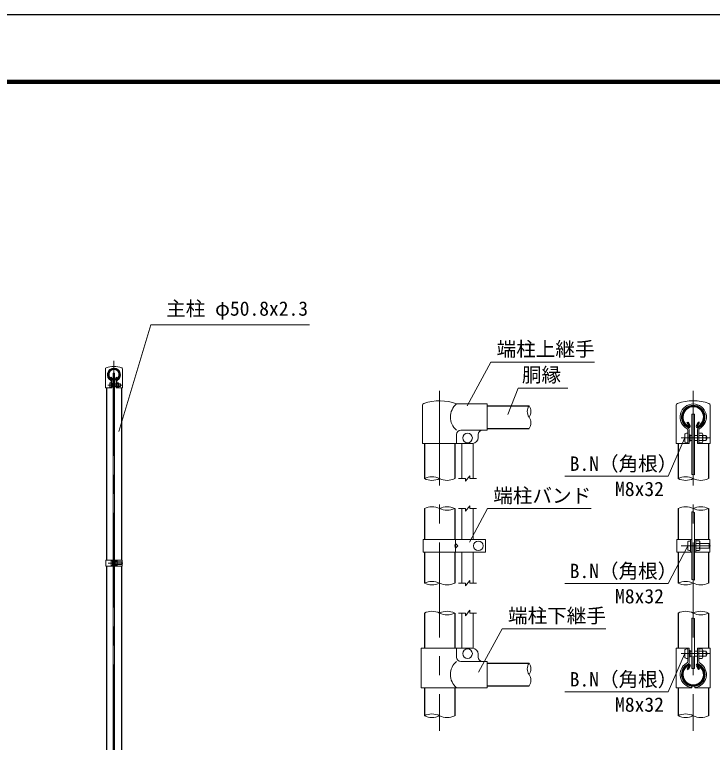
# Model space of a CAD drawing. Units: millimetres, scale not verified. Extents: x -4200 to 4200, y -2970 to 2970.
# Drawn here: x -376 to 1962, y 533 to 2970 of the extents above; entities that cross this region are included whole.
import ezdxf
from ezdxf.enums import TextEntityAlignment as Align

# ---------------------------------------------------------------- set-up
doc = ezdxf.new("R2010")
doc.units = ezdxf.units.MM
doc.header["$LTSCALE"] = 10
doc.linetypes.add('USER1', pattern=[50.8, 31.75, -6.35, 6.35, -6.35])
for name, color, linetype, lineweight in [('0-3_D-STR1', 1, 'Continuous', 25), ('0-4_D-STR-DIM', 7, 'Continuous', 13), ('0-8_D-BMK', 2, 'USER1', 13), ('0-9_D-STR3', 3, 'Continuous', 13), ('0-B_D-STR-TXT', 7, 'Continuous', 13), ('0-C_D-TTL', 7, 'Continuous', 25)]:
    doc.layers.add(name, color=color, linetype=linetype, lineweight=lineweight)
doc.styles.add('ＭＳ ゴシック', font='')
doc.styles.get('ＭＳ ゴシック').set_extended_font_data('MS Gothic')

msp = doc.modelspace()

# ---------------------------------------------------------------- linework, layer by layer
at = {"layer": '0-3_D-STR1'}
for p, q in [((-53.53, 1755.19), (-52.14, 1755.99)), ((-50.02, 1749.11), (-53.53, 1755.19)), ((-48.64, 1749.91), (-52.14, 1755.99)), ((-38.07, 1749.91), (-34.56, 1755.99)), ((-36.68, 1749.11), (-33.17, 1755.19)), ((-33.17, 1755.19), (-34.56, 1755.99)), ((-68.75, 1720.44), (-68.75, 1143.94)), ((-17.95, 1720.44), (-17.95, 1143.94)), ((1207.29, 1660.56), (1347.29, 1660.56)), ((1207.29, 1584.36), (1347.29, 1584.36)), ((1876.92, 1603.95), (1879.7, 1605.56)), ((1883.94, 1591.8), (1876.92, 1603.95)), ((1886.72, 1593.4), (1879.7, 1605.56)), ((1907.85, 1593.4), (1914.87, 1605.56)), ((1910.63, 1591.8), (1917.65, 1603.95)), ((1917.65, 1603.95), (1914.87, 1605.56)), ((996.49, 1534.56), (996.49, 1416.56)), ((1098.09, 1534.56), (1098.09, 1416.56)), ((1846.49, 1534.56), (1846.49, 1416.56)), ((1948.09, 1534.56), (1948.09, 1416.56)), ((996.49, 1316.56), (996.49, 1212.55)), ((1098.09, 1316.56), (1098.09, 1212.55)), ((1846.49, 1316.56), (1846.49, 1212.56)), ((1948.09, 1316.56), (1948.09, 1212.56)), ((996.49, 1170.55), (996.49, 1066.56)), ((1098.09, 1170.55), (1098.09, 1066.56)), ((1846.49, 1170.56), (1846.49, 1066.56)), ((1948.09, 1170.56), (1948.09, 1066.56)), ((-68.75, 1122.94), (-68.75, 493.94)), ((-17.95, 1122.94), (-17.95, 493.94)), ((996.49, 966.56), (996.49, 848.56)), ((1098.09, 966.56), (1098.09, 848.56)), ((1846.49, 966.56), (1846.49, 848.56)), ((1948.09, 966.56), (1948.09, 848.56)), ((1207.29, 798.66), (1347.29, 798.66)), ((1883.94, 791.32), (1876.92, 779.17)), ((1886.72, 789.72), (1879.7, 777.56)), ((1907.85, 789.72), (1914.87, 777.56)), ((1910.63, 791.32), (1917.65, 779.17)), ((1876.92, 779.17), (1879.7, 777.56)), ((1917.65, 779.17), (1914.87, 777.56)), ((996.49, 716.56), (996.49, 622.56)), ((1098.09, 716.56), (1098.09, 622.56)), ((1207.29, 722.46), (1347.29, 722.46)), ((1846.49, 716.56), (1846.49, 622.56)), ((1948.09, 716.56), (1948.09, 622.56))]:
    msp.add_line(p, q, dxfattribs=at)
for centre, radius, start, end in [((-43.35, 1764.44), 19.05, 294.32478, 245.67522), ((-43.35, 1764.44), 17.45, 294.32478, 245.67522), ((-50.37, 1748.91), 2, 245.67522, 30), ((-50.37, 1748.91), 0.401, 245.67522, 30), ((-36.33, 1748.91), 2, 150, 294.32478), ((-36.33, 1748.91), 0.401, 150, 294.32478), ((1897.29, 1622.46), 38.1, 294.32478, 245.67522), ((1897.29, 1622.46), 34.89, 294.32478, 245.67522), ((1883.24, 1591.4), 4.01, 245.67522, 30), ((1883.24, 1591.4), 0.802, 245.67522, 30), ((1911.33, 1591.4), 4.01, 150, 294.32478), ((1911.33, 1591.4), 0.802, 150, 294.32478), ((1897.29, 760.66), 38.1, 114.32478, 65.67522), ((1897.29, 760.66), 34.89, 114.32478, 65.67522), ((1883.24, 791.72), 4.01, 330, 114.32478), ((1883.24, 791.72), 0.802, 330, 114.32478), ((1911.33, 791.72), 4.01, 65.67522, 210), ((1911.33, 791.72), 0.802, 65.67522, 210)]:
    msp.add_arc(centre, radius, start, end, dxfattribs=at)
at = {"layer": '0-4_D-STR-DIM'}
for p, q in [((1111.29, 1416.56), (1133.79, 1416.56)), ((1133.79, 1407.56), (1148.79, 1425.56)), ((1133.79, 1407.56), (1133.79, 1416.56)), ((1148.79, 1416.56), (1148.79, 1425.56)), ((1148.79, 1416.56), (1171.29, 1416.56)), ((1111.29, 1316.56), (1133.79, 1316.56)), ((1133.79, 1307.56), (1148.79, 1325.56)), ((1133.79, 1307.56), (1133.79, 1316.56)), ((1148.79, 1316.56), (1148.79, 1325.56)), ((1148.79, 1316.56), (1171.29, 1316.56)), ((1133.79, 1057.56), (1148.79, 1075.56)), ((1148.79, 1066.56), (1148.79, 1075.56)), ((1111.29, 1066.56), (1133.79, 1066.56)), ((1133.79, 1057.56), (1133.79, 1066.56)), ((1148.79, 1066.56), (1171.29, 1066.56)), ((1133.79, 957.56), (1148.79, 975.56)), ((1148.79, 966.56), (1148.79, 975.56)), ((1111.29, 966.56), (1133.79, 966.56)), ((1133.79, 957.56), (1133.79, 966.56)), ((1148.79, 966.56), (1171.29, 966.56))]:
    msp.add_line(p, q, dxfattribs=at)
for centre, radius, start, end in [((1374.53, 1641.51), 33.24, 145.03504, 214.96496), ((1320.04, 1641.51), 33.24, 325.03504, 34.96496), ((1320.05, 1603.41), 33.24, 325.03422, 34.96578), ((1021.89, 1365.8), 56.76, 63.4184, 116.5816), ((1021.89, 1467.32), 56.76, 243.4184, 296.5816), ((1072.69, 1467.32), 56.76, 243.4184, 296.5816), ((1871.89, 1365.8), 56.76, 63.4184, 116.5816), ((1871.89, 1467.32), 56.76, 243.4184, 296.5816), ((1894.33, 1415.5), 15.36, 60.95271, 95.76063), ((1922.69, 1467.32), 56.76, 243.4184, 296.5816), ((1021.89, 1265.8), 56.76, 63.4184, 116.5816), ((1072.69, 1265.8), 56.76, 63.4184, 116.5816), ((1072.69, 1367.32), 56.76, 243.4184, 296.5816), ((1871.89, 1265.8), 56.76, 63.4184, 116.5816), ((1922.69, 1265.8), 56.76, 63.4184, 116.5816), ((1922.69, 1367.32), 56.76, 243.4184, 296.5816), ((1894.33, 1290.23), 15.36, 60.95271, 95.76063), ((1021.89, 1015.8), 56.76, 63.4184, 116.5816), ((1871.89, 1015.8), 56.76, 63.4184, 116.5816), ((1894.33, 1063.3), 15.36, 60.95271, 95.76063), ((1021.89, 1117.32), 56.76, 243.4184, 296.5816), ((1072.69, 1117.32), 56.76, 243.4184, 296.5816), ((1871.89, 1117.32), 56.76, 243.4184, 296.5816), ((1922.69, 1117.32), 56.76, 243.4184, 296.5816), ((1021.89, 915.8), 56.76, 63.4184, 116.5816), ((1072.69, 915.8), 56.76, 63.4184, 116.5816), ((1072.69, 1017.32), 56.76, 243.4184, 296.5816), ((1871.89, 915.8), 56.76, 63.4184, 116.5816), ((1922.69, 915.8), 56.76, 63.4184, 116.5816), ((1922.69, 1017.32), 56.76, 243.4184, 296.5816), ((1894.33, 934.57), 15.36, 60.95271, 95.76063), ((1374.53, 779.61), 33.24, 145.03504, 214.96496), ((1320.04, 779.61), 33.24, 325.03504, 34.96496), ((1320.05, 741.51), 33.24, 325.03422, 34.96578), ((1021.89, 571.8), 56.76, 63.4184, 116.5816), ((1021.89, 673.32), 56.76, 243.4184, 296.5816), ((1072.69, 673.32), 56.76, 243.4184, 296.5816), ((1871.89, 571.8), 56.76, 63.4184, 116.5816), ((1871.89, 673.32), 56.76, 243.4184, 296.5816), ((1922.69, 673.32), 56.76, 243.4184, 296.5816)]:
    msp.add_arc(centre, radius, start, end, dxfattribs=at)
at = {"layer": '0-8_D-BMK'}
for p, q in [((-43.35, 1810.5), (-43.35, -546.56)), ((-63.68, 1729.45), (-14.8, 1729.45)), ((1047.29, 1710.56), (1047.29, 572.56)), ((1897.29, 1710.56), (1897.29, 572.56)), ((1856.63, 1552.56), (1954.39, 1552.56)), ((1857.21, 1191.56), (1954.96, 1191.56)), ((-62.63, 1133.44), (-13.75, 1133.44)), ((1856.63, 830.56), (1954.39, 830.56))]:
    msp.add_line(p, q, dxfattribs=at)
at = {"layer": '0-9_D-STR3'}
for p, q in [((-14.8, 1784.13), (-14.8, 1720.44)), ((-45.6, 1769.44), (-41.1, 1769.44)), ((-45.6, 1769.44), (-45.6, -137.56)), ((-41.1, 1769.44), (-41.1, -137.56)), ((-57.45, 1722.95), (-57.45, 1735.95)), ((-52.65, 1743.27), (-52.65, 1720.44)), ((-50.35, 1743.27), (-50.35, 1720.44)), ((-48.65, 1734.77), (-50.35, 1734.77)), ((-48.65, 1724.13), (-48.65, 1734.77)), ((-48.65, 1733.45), (-45.6, 1733.45)), ((-41.1, 1733.45), (-36.35, 1733.45)), ((-36.35, 1743.27), (-36.35, 1720.44)), ((-34.05, 1743.27), (-34.05, 1720.44)), ((-28.55, 1737.55), (-34.05, 1737.55)), ((-28.55, 1733.5), (-34.05, 1733.5)), ((-27.55, 1723.53), (-27.55, 1735.49)), ((-27.55, 1733.45), (-21.65, 1733.45)), ((-21.65, 1725.45), (-21.65, 1733.45)), ((-48.65, 1724.13), (-50.35, 1724.13)), ((-48.65, 1725.45), (-45.6, 1725.45)), ((-41.1, 1725.45), (-36.35, 1725.45)), ((-36.35, 1720.44), (-14.8, 1720.44)), ((-28.55, 1725.4), (-34.05, 1725.4)), ((-28.55, 1721.35), (-34.05, 1721.35)), ((-27.55, 1725.45), (-21.65, 1725.45)), ((990.19, 1534.56), (990.19, 1661.94)), ((1207.29, 1666.56), (1104.39, 1666.56)), ((1207.29, 1666.56), (1207.29, 1578.56)), ((1954.39, 1661.95), (1954.39, 1534.56)), ((1954.39, 1661.94), (1954.39, 1534.56)), ((1892.79, 1632.56), (1901.79, 1632.56)), ((1892.79, 1632.56), (1892.79, 1430.78)), ((1901.79, 1632.56), (1901.79, 1428.93)), ((1104.39, 1534.56), (1104.39, 1564.56)), ((1207.29, 1578.56), (1118.39, 1578.56)), ((1177.29, 1564.56), (1177.29, 1554.56)), ((1869.09, 1565.56), (1869.09, 1539.56)), ((1878.69, 1580.21), (1878.69, 1534.56)), ((1883.29, 1580.21), (1883.29, 1534.56)), ((1886.69, 1563.2), (1883.29, 1563.2)), ((1886.69, 1563.2), (1886.69, 1541.92)), ((1886.69, 1560.56), (1892.79, 1560.56)), ((1901.79, 1560.56), (1911.29, 1560.56)), ((1911.29, 1580.21), (1911.29, 1534.56)), ((1915.89, 1580.21), (1915.89, 1534.56)), ((1926.89, 1568.76), (1915.89, 1568.76)), ((1926.89, 1560.66), (1915.89, 1560.66)), ((1928.89, 1564.39), (1928.89, 1540.48)), ((1928.89, 1560.56), (1940.69, 1560.56)), ((1940.69, 1560.56), (1940.69, 1544.56)), ((1886.69, 1541.92), (1883.29, 1541.92)), ((1886.69, 1544.56), (1892.79, 1544.56)), ((1901.79, 1544.56), (1911.29, 1544.56)), ((1926.89, 1544.46), (1915.89, 1544.46)), ((1926.89, 1536.36), (1915.89, 1536.36)), ((1928.89, 1544.56), (1940.69, 1544.56)), ((990.19, 1534.56), (1104.39, 1534.56)), ((1104.39, 1534.56), (1157.29, 1534.56)), ((1122.29, 1534.56), (1122.29, 1416.56)), ((1160.29, 1534.79), (1160.29, 1416.56)), ((1911.29, 1534.56), (1954.39, 1534.56)), ((1122.29, 1316.56), (1122.29, 1212.55)), ((1160.29, 1316.56), (1160.29, 1212.55)), ((1892.79, 1305.52), (1892.79, 1078.58)), ((1901.79, 1303.66), (1901.79, 1076.73)), ((992.29, 1170.55), (992.29, 1212.55)), ((1201.28, 1212.55), (992.29, 1212.55)), ((1100.94, 1170.55), (1100.94, 1212.55)), ((1201.28, 1170.55), (1201.28, 1212.55)), ((1841.89, 1212.56), (1892.79, 1212.56)), ((1878.59, 1204.56), (1878.59, 1178.56)), ((1888.19, 1212.56), (1888.19, 1170.56)), ((1888.19, 1207.56), (1888.19, 1175.56)), ((1901.79, 1212.56), (1952.69, 1212.56)), ((1906.39, 1212.56), (1906.39, 1170.56)), ((1917.39, 1207.76), (1906.39, 1207.76)), ((1917.39, 1199.66), (1906.39, 1199.66)), ((1919.39, 1203.39), (1919.39, 1179.48)), ((1919.39, 1199.56), (1950.19, 1199.56)), ((1950.19, 1199.56), (1950.19, 1183.56)), ((1952.69, 1212.56), (1952.69, 1170.56)), ((1201.28, 1170.55), (992.29, 1170.55)), ((1122.29, 1170.55), (1122.29, 1066.56)), ((1160.29, 1170.55), (1160.29, 1066.56)), ((1901.79, 1170.56), (1952.69, 1170.56)), ((1917.39, 1183.46), (1906.39, 1183.46)), ((1917.39, 1175.36), (1906.39, 1175.36)), ((1919.39, 1183.56), (1950.19, 1183.56)), ((-71.05, 1143.94), (-45.6, 1143.94)), ((-52.7, 1139.94), (-52.7, 1126.94)), ((-47.9, 1143.94), (-47.9, 1122.94)), ((-47.9, 1141.44), (-47.9, 1125.44)), ((-47.9, 1139.64), (-47.9, 1127.24)), ((-41.1, 1143.94), (-15.65, 1143.94)), ((-41.1, 1122.94), (-15.65, 1122.94)), ((-38.8, 1143.94), (-38.8, 1122.94)), ((-33.3, 1141.54), (-38.8, 1141.54)), ((-38.8, 1141.54), (-38.8, 1125.34)), ((-38.8, 1139.64), (-38.8, 1127.24)), ((-33.3, 1137.49), (-38.8, 1137.49)), ((-33.3, 1129.39), (-38.8, 1129.39)), ((-33.3, 1125.34), (-38.8, 1125.34)), ((-32.3, 1139.36), (-32.3, 1127.41)), ((-32.3, 1137.44), (-16.9, 1137.44)), ((-32.3, 1129.44), (-16.9, 1129.44)), ((-16.9, 1137.44), (-16.9, 1129.44)), ((-15.65, 1143.94), (-15.65, 1122.94)), ((1122.29, 966.56), (1122.29, 848.56)), ((1160.29, 966.56), (1160.29, 848.33)), ((1892.79, 780.56), (1892.79, 949.85)), ((1901.79, 780.56), (1901.79, 948)), ((985.39, 848.56), (1157.29, 848.56)), ((985.39, 716.56), (985.39, 848.56)), ((1104.39, 848.56), (1104.39, 818.56)), ((1840.19, 848.56), (1883.29, 848.56)), ((1840.19, 848.56), (1840.19, 716.56)), ((1869.09, 843.56), (1869.09, 817.56)), ((1878.69, 848.56), (1878.69, 805.58)), ((1883.29, 848.56), (1883.29, 800.05)), ((1886.69, 841.2), (1883.29, 841.2)), ((1886.69, 841.2), (1886.69, 819.92)), ((1886.69, 838.56), (1892.79, 838.56)), ((1901.79, 838.56), (1911.29, 838.56)), ((1911.29, 848.56), (1911.29, 800.05)), ((1911.29, 848.56), (1954.39, 848.56)), ((1915.89, 848.56), (1915.89, 805.58)), ((1926.89, 846.76), (1915.89, 846.76)), ((1926.89, 838.66), (1915.89, 838.66)), ((1928.89, 842.39), (1928.89, 818.48)), ((1928.89, 838.56), (1940.69, 838.56)), ((1940.69, 838.56), (1940.69, 822.56)), ((1954.39, 848.56), (1954.39, 716.56)), ((1207.29, 804.56), (1118.39, 804.56)), ((1177.29, 828.56), (1177.29, 818.56)), ((1207.29, 804.56), (1207.29, 716.56)), ((1886.69, 819.92), (1883.29, 819.92)), ((1886.69, 822.56), (1892.79, 822.56)), ((1901.79, 822.56), (1911.29, 822.56)), ((1926.89, 822.46), (1915.89, 822.46)), ((1926.89, 814.36), (1915.89, 814.36)), ((1928.89, 822.56), (1940.69, 822.56)), ((1892.79, 780.56), (1901.79, 780.56)), ((1207.29, 716.56), (985.39, 716.56)), ((1840.19, 716.56), (1892.29, 716.56)), ((1892.29, 721.48), (1892.29, 716.56)), ((1902.29, 721.48), (1902.29, 716.56)), ((1902.29, 716.56), (1954.39, 716.56))]:
    msp.add_line(p, q, dxfattribs=at)
for points in [[(-71.9, 1784.13), (-71.9, 1720.44), (-50.35, 1720.44)], [(1840.19, 1661.95), (1840.19, 1534.56), (1883.29, 1534.56)], [(1841.89, 1212.56), (1841.89, 1170.56), (1892.79, 1170.56)], [(-71.05, 1143.94), (-71.05, 1122.94), (-45.6, 1122.94)]]:
    msp.add_lwpolyline(points, dxfattribs=at)
msp.add_lwpolyline([(1100.94, 1199.55), (1098.28, 1191.55), (1100.94, 1183.55), (1108.94, 1191.55)], close=True, dxfattribs=at)
for centre in [(1141.29, 1552.56), (1177.28, 1191.55), (1141.29, 830.56)]:
    msp.add_circle(centre, 16, dxfattribs=at)
for centre, radius, start, end in [((-68.6, 1784.13), 3.3, 109.21688, 180), ((-43.36, 1711.71), 80, 70.77586, 109.21688), ((-43.35, 1764.44), 22, 298.0884, 241.9116), ((-43.35, 1764.44), 19.7, 298.0884, 241.9116), ((-18.1, 1784.13), 3.3, 0, 70.77586), ((-54.65, 1743.27), 2, 0, 61.9116), ((-54.65, 1743.27), 4.3, 0, 61.9116), ((-32.05, 1743.27), 4.3, 118.0884, 180), ((-32.05, 1743.27), 2, 118.0884, 180), ((-30.1, 1735.52), 2.55, 307.42505, 52.57495), ((-36.25, 1729.45), 8.7, 332.26063, 27.73937), ((-29.15, 1729.45), 8.5, 331.92751, 28.07249), ((-30.09, 1723.37), 2.54, 307.21089, 52.78911), ((996.79, 1661.94), 6.6, 109.22051, 180), ((1047.29, 1517.09), 160, 69.0916, 109.22051), ((1140.78, 1622.56), 57.1, 129.59418, 230.40582), ((1846.78, 1661.95), 6.59, 109.08221, 180.02255), ((1897.29, 1517.09), 160, 70.78312, 109.21688), ((1897.29, 1622.56), 44, 298.0884, 241.9116), ((1897.29, 1622.56), 39.4, 298.0884, 241.9116), ((1947.79, 1661.95), 6.59, 359.97745, 70.91779), ((1874.69, 1580.21), 8.6, 0, 61.9116), ((1919.89, 1580.21), 8.6, 118.0884, 180), ((1118.39, 1564.56), 14, 90, 180), ((1191.29, 1564.56), 14, 90, 180), ((1874.69, 1580.21), 4, 0, 61.9116), ((1919.89, 1580.21), 4, 118.0884, 180), ((1911.48, 1552.56), 17.4, 332.26063, 27.73937), ((1923.81, 1564.71), 5.08, 307.21089, 52.78911), ((1925.69, 1552.56), 17, 331.92751, 28.07249), ((1157.29, 1554.56), 20, 270, 0), ((1923.79, 1540.41), 5.1, 307.42505, 52.57495), ((1901.98, 1191.56), 17.4, 332.26063, 27.73937), ((1914.31, 1203.71), 5.08, 307.21089, 52.78911), ((1935.19, 1191.56), 17, 331.92751, 28.07249), ((1914.29, 1179.41), 5.1, 307.42505, 52.57495), ((-34.84, 1139.52), 2.54, 307.21089, 52.78911), ((-41, 1133.44), 8.7, 332.26063, 27.73937), ((-34.85, 1127.37), 2.55, 307.42505, 52.57495), ((-24.4, 1133.44), 8.5, 331.92751, 28.07249), ((1157.29, 828.56), 20, 0, 90), ((1911.48, 830.56), 17.4, 332.26063, 27.73937), ((1923.81, 842.71), 5.08, 307.21089, 52.78911), ((1925.69, 830.56), 17, 331.92751, 28.07249), ((1140.78, 760.56), 57.1, 129.59418, 230.40582), ((1118.39, 818.56), 14, 180, 270), ((1191.29, 818.56), 14, 180, 270), ((1870.09, 805.58), 8.6, 301.13861, 0), ((1924.49, 805.58), 8.6, 180, 238.86139), ((1923.79, 818.41), 5.1, 307.42505, 52.57495), ((1897.29, 760.56), 44, 121.13861, 263.47502), ((1897.29, 760.56), 39.4, 114.50336, 262.7093), ((1879.29, 800.05), 4, 294.50336, 0), ((1897.29, 760.56), 44, 276.52498, 58.86139), ((1897.29, 760.56), 39.4, 277.2907, 65.49664), ((1915.29, 800.05), 4, 180, 245.49664)]:
    msp.add_arc(centre, radius, start, end, dxfattribs=at)
for centre, major_axis, start_param, end_param in [((-52.65, 1735.95), (4.8, 0), 1.5707963, 3.1415927), ((-52.65, 1722.95), (4.8, 0), 3.1415927, 4.712389), ((1878.69, 1565.56), (9.6, 0), 1.5707963, 3.1415927), ((1878.69, 1539.56), (9.6, 0), 3.1415927, 4.712389), ((1888.19, 1204.56), (9.6, 0), 1.5707963, 3.1415927), ((1888.19, 1178.56), (9.6, 0), 3.1415927, 4.712389), ((-47.9, 1139.94), (4.8, 0), 1.5707963, 3.1415927), ((-47.9, 1126.94), (4.8, 0), 3.1415927, 4.712389), ((1878.69, 843.56), (9.6, 0), 1.5707963, 3.1415927), ((1878.69, 817.56), (9.6, 0), 3.1415927, 4.712389)]:
    msp.add_ellipse(centre, major_axis=major_axis, ratio=0.3125, start_param=start_param, end_param=end_param, dxfattribs=at)
at = {"layer": '0-B_D-STR-TXT'}
for points in [[(612.26, 1931.44), (80.6, 1931.44), (-26.68, 1573.82)], [(1565.98, 1806.57), (1218.72, 1806.57), (1140.24, 1660.57)], [(1477.44, 1719.24), (1310.42, 1719.24), (1275.71, 1631.76)], [(1467.07, 1424.22), (1813.14, 1424.22), (1868.29, 1550.73)], [(1555.69, 1316.09), (1207.53, 1316.09), (1147.98, 1203.75)], [(1467.07, 1065.04), (1813.14, 1065.04), (1877.67, 1189.78)], [(1603.96, 913.99), (1256.7, 913.99), (1178.22, 767.98)], [(1467.07, 702.22), (1813.14, 702.22), (1868.29, 828.73)]]:
    msp.add_lwpolyline(points, dxfattribs=at)
at = {"layer": '0-C_D-TTL', "color": 2}
msp.add_lwpolyline([(-4199.68, 2970.23), (4200.32, 2970.23), (4200.32, -2969.77), (-4199.68, -2969.77)], close=True, dxfattribs=at)
at = {"layer": '0-C_D-TTL'}
for points in [[(-3929.68, 2750.23), (3930.32, 2750.23), (3930.32, -2749.77), (-3929.68, -2749.77)], [(-3927.18, 2747.73), (3927.82, 2747.73), (3927.82, -2747.27), (-3927.18, -2747.27)], [(-3924.68, 2745.23), (3925.32, 2745.23), (3925.32, -2744.77), (-3924.68, -2744.77)], [(-3922.18, 2742.73), (3922.82, 2742.73), (3922.82, -2742.27), (-3922.18, -2742.27)], [(-3919.68, 2740.23), (3920.32, 2740.23), (3920.32, -2739.77), (-3919.68, -2739.77)]]:
    msp.add_lwpolyline(points, close=True, dxfattribs=at)

# ---------------------------------------------------------------- texts
at = {"layer": '0-B_D-STR-TXT', "style": 'ＭＳ ゴシック'}
for s, p in [('主柱 φ50.8x2.3', (131.52, 1947.45)), ('端柱上継手', (1238.65, 1811.76)), ('胴縁', (1323.19, 1725.54)), ('B.N（角根）', (1483.31, 1428.16)), ('端柱バンド', (1227.46, 1321.27)), ('M8x32', (1635.4, 1343.58)), ('B.N（角根）', (1483.31, 1068.98)), ('M8x32', (1635.4, 984.4)), ('端柱下継手', (1276.63, 919.17)), ('B.N（角根）', (1483.31, 706.16)), ('M8x32', (1635.4, 621.58))]:
    msp.add_text(s, height=48.09, dxfattribs=at).set_placement(p, align=Align.BOTTOM_LEFT)

doc.saveas('drawing.dxf')
